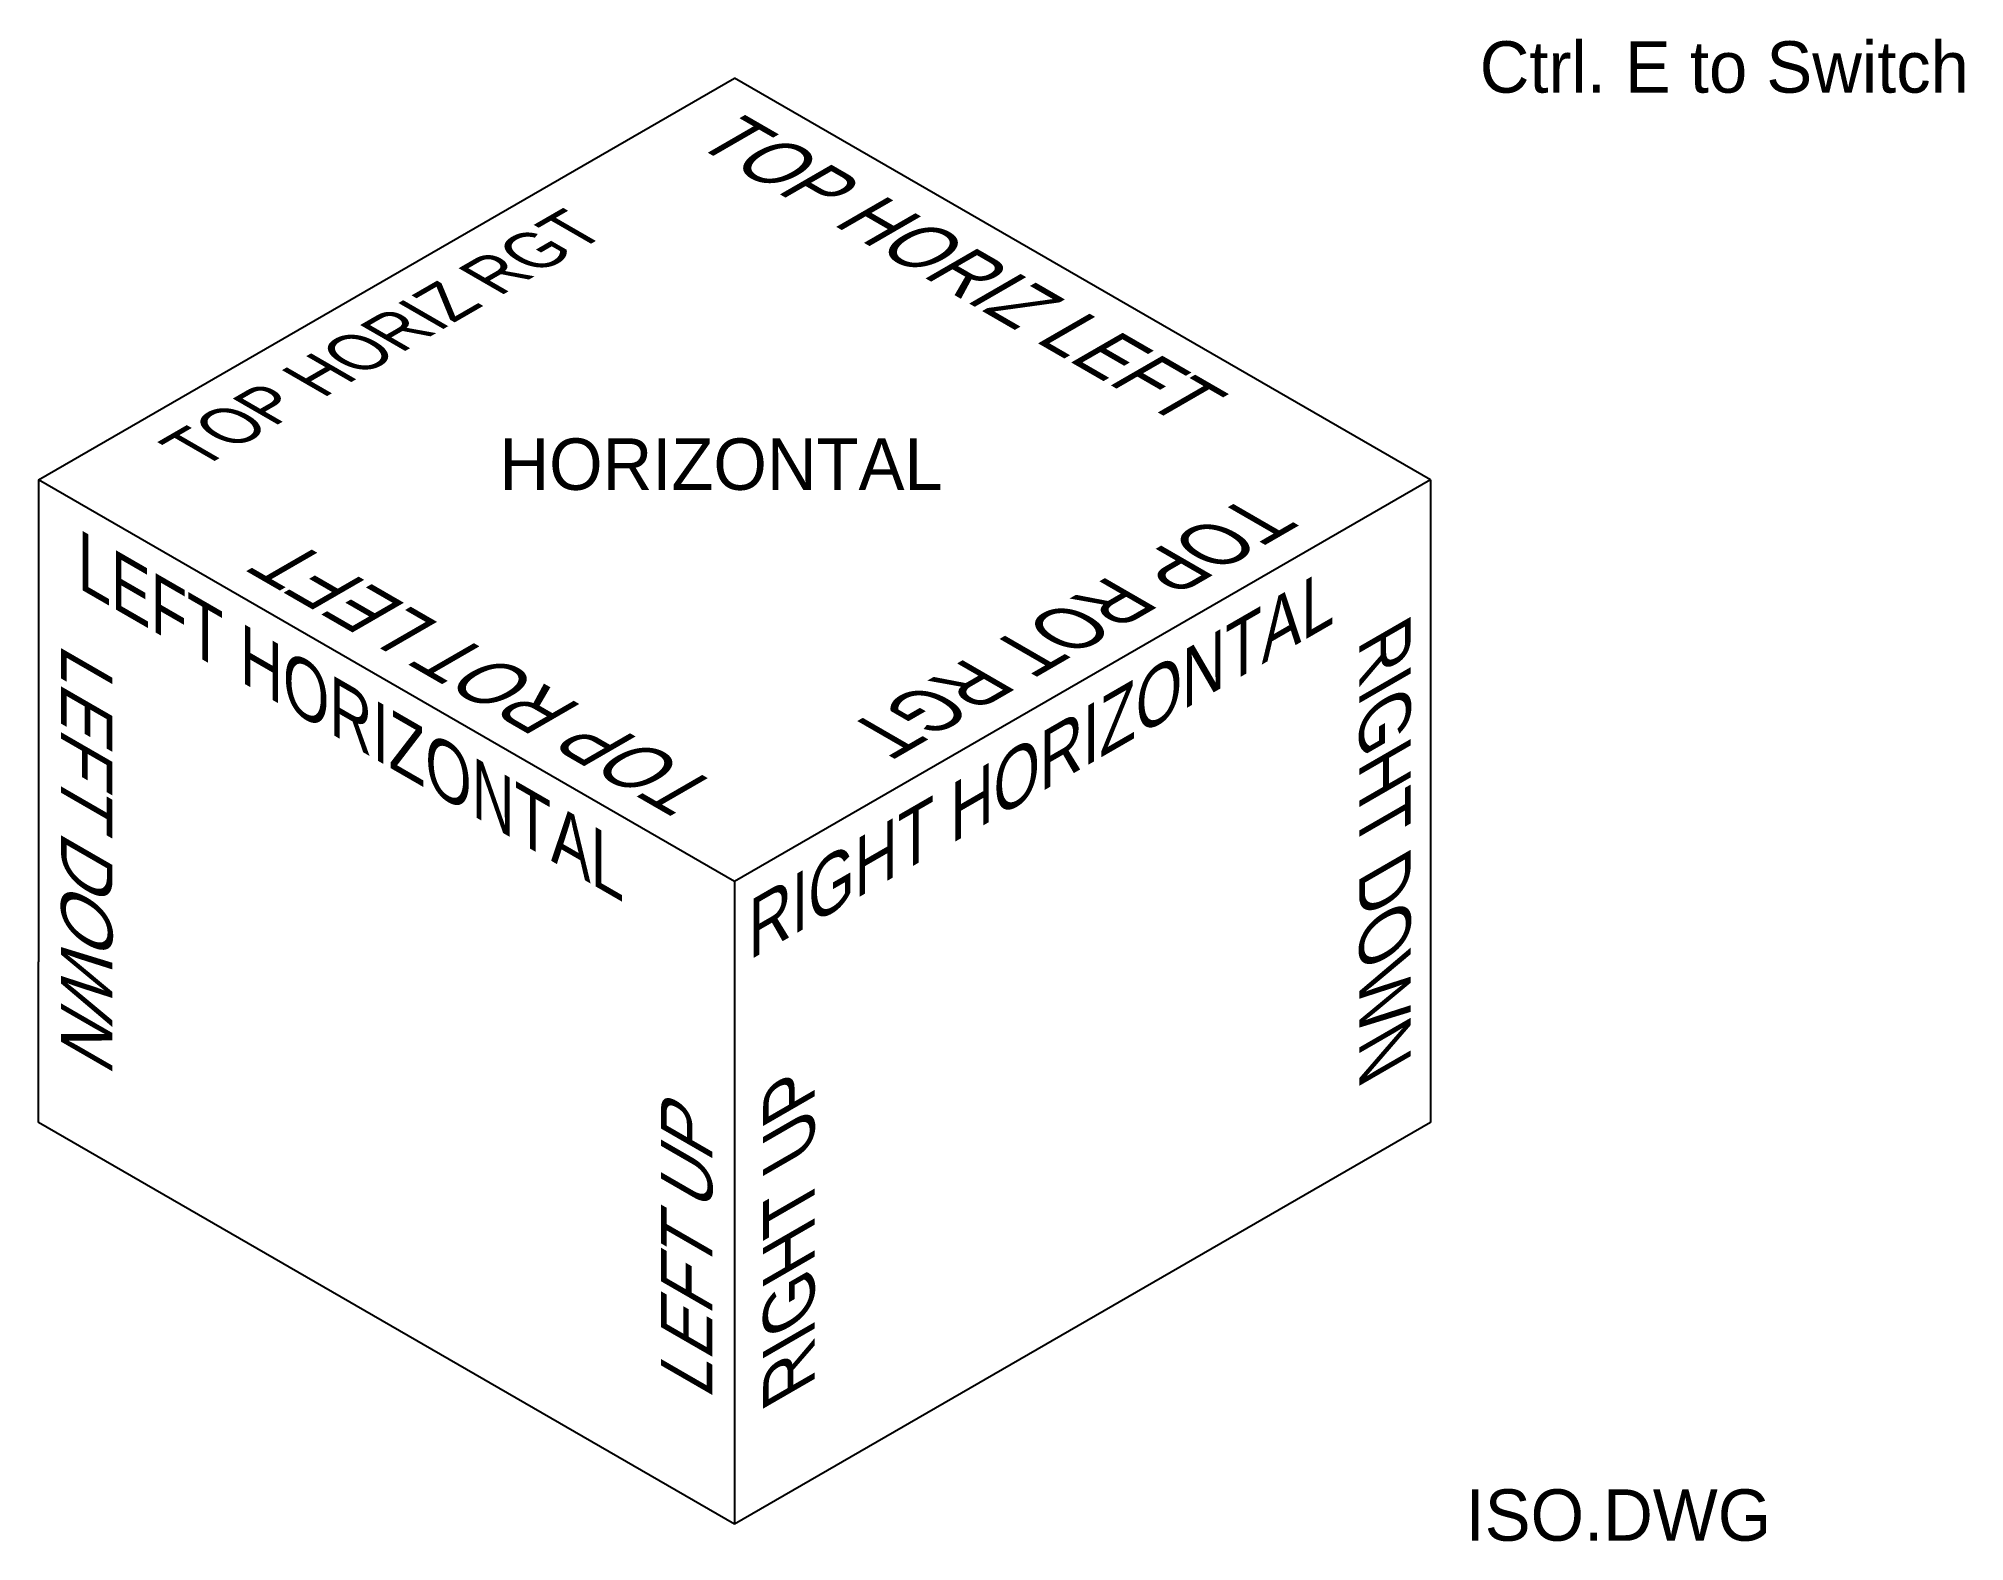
# Model space of a CAD drawing. Extents: x 1.52 to 4.51, y 1.72 to 4.06.
import ezdxf

# ---------------------------------------------------------------- set-up
doc = ezdxf.new("R2010")
doc.units = 0
doc.header["$MEASUREMENT"] = 0
doc.layers.get('0').update_dxf_attribs({"color": 2, "linetype": 'CONTINUOUS'})

msp = doc.modelspace()

# ---------------------------------------------------------------- linework, layer by layer
at = {"color": 4}
for p, q in [((1.5155, 3.375), (2.5981, 4)), ((3.6806, 3.375), (2.5981, 4)), ((3.6806, 3.375), (2.5981, 4)), ((1.5155, 3.375), (1.5155, 2.625)), ((2.5981, 2.75), (1.5155, 3.375)), ((3.6806, 3.375), (2.5981, 2.75)), ((3.6806, 3.375), (3.6806, 2.375)), ((2.5981, 2.75), (2.5981, 1.75)), ((1.5155, 2.375), (1.5155, 2.625)), ((2.5981, 1.75), (1.5155, 2.375)), ((3.6806, 2.375), (2.5981, 1.75))]:
    msp.add_line(p, q, dxfattribs=at)

# ---------------------------------------------------------------- texts
for s, p in [('Ctrl. E to Switch', (3.7573, 3.9776)), ('HORIZONTAL', (2.2325, 3.3596)), ('ISO.DWG', (3.7353, 1.7244))]:
    msp.add_text(s, height=0.08).set_placement(p)
for s, height, rotation, oblique, p in [('TOP HORIZ LEFT', 0.08, 330, 30, (2.5326, 3.898)), ('TOP HORIZ RGT', 0.07, 30, 330, (1.7685, 3.3924)), ('TOP ROT RGT', 0.08, 210, 330, (3.3981, 3.3515)), ('LEFT HORIZONTAL', 0.08, 330, 330, (1.5767, 3.2075)), ('TOP ROT LEFT', 0.08, 150, 30, (2.5805, 2.8972)), ('RIGHT HORIZONTAL', 0.08, 30, 30, (2.6203, 2.6269)), ('RIGHT DOWN', 0.08, 270, 330, (3.5699, 3.1247)), ('LEFT DOWN', 0.08, 270, 30, (1.5506, 3.1221)), ('RIGHT UP', 0.08, 90, 330, (2.7227, 1.9674)), ('LEFT UP', 0.08, 90, 30, (2.5638, 1.9423))]:
    msp.add_text(s, height=height, rotation=rotation, dxfattribs=dict(oblique=oblique)).set_placement(p)

doc.saveas('drawing.dxf')
